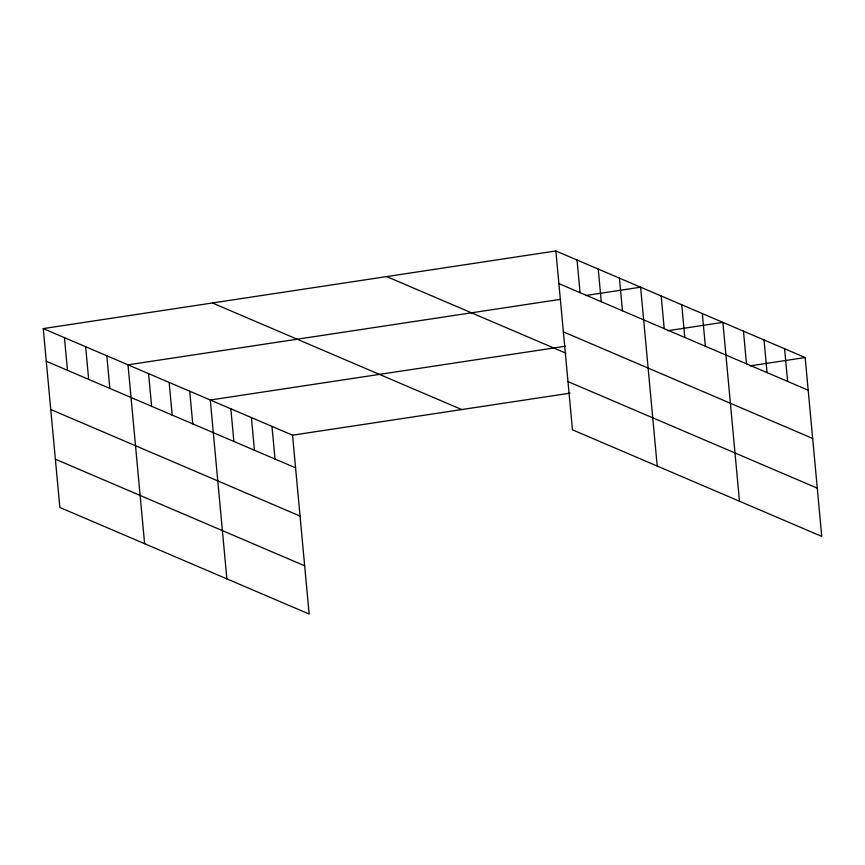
<?xml version="1.0" encoding="UTF-8"?>
<svg xmlns="http://www.w3.org/2000/svg" width="865" height="865" viewBox="0 0 865 865"><rect width="100%" height="100%" fill="white"/><g stroke="black" fill="none" stroke-linecap="round" stroke-linejoin="round"><path stroke-width="1.3" d="M43.25 328.592L292.543 435.182L309.14 614.042L59.847 507.463L43.25 328.592L555.86 250.958L805.153 357.537L821.75 536.408L572.457 429.818L555.86 250.958M560.628 299.312L128.009 364.835L144.606 543.696M585.54 295.538L640.619 287.191L657.216 466.062M565.526 346.205L210.281 400.008L226.868 578.869M667.812 330.711L722.891 322.364L739.478 501.235M292.543 435.182L569.981 393.164M750.085 365.884L805.153 357.537M558.887 283.612L808.191 390.202M563.364 331.857L812.668 438.447M386.698 276.573L565.829 353.158M567.981 381.573L817.274 488.152M212.412 302.977L461.705 409.556M46.277 361.256L295.581 467.835M50.754 409.502L300.058 516.081M55.371 459.207L304.664 565.797M784.587 348.746L787.615 381.4M764.022 339.956L767.05 372.61M743.457 331.154L746.484 363.819M702.326 313.573L705.353 346.227M681.75 304.783L684.788 337.437M661.184 295.992L664.212 328.646M619.427 278.13L622.465 310.795M598.245 269.08L601.272 301.734M577.052 260.019L580.08 292.673M271.978 426.391L275.005 459.045M251.412 417.59L254.44 450.254M230.847 408.799L233.874 441.453M189.716 391.218L192.744 423.872M169.151 382.417L172.178 415.081M148.575 373.626L151.613 406.28M106.817 355.775L109.855 388.428M85.635 346.714L88.663 379.367M64.443 337.653L67.47 370.317"/></g></svg>
